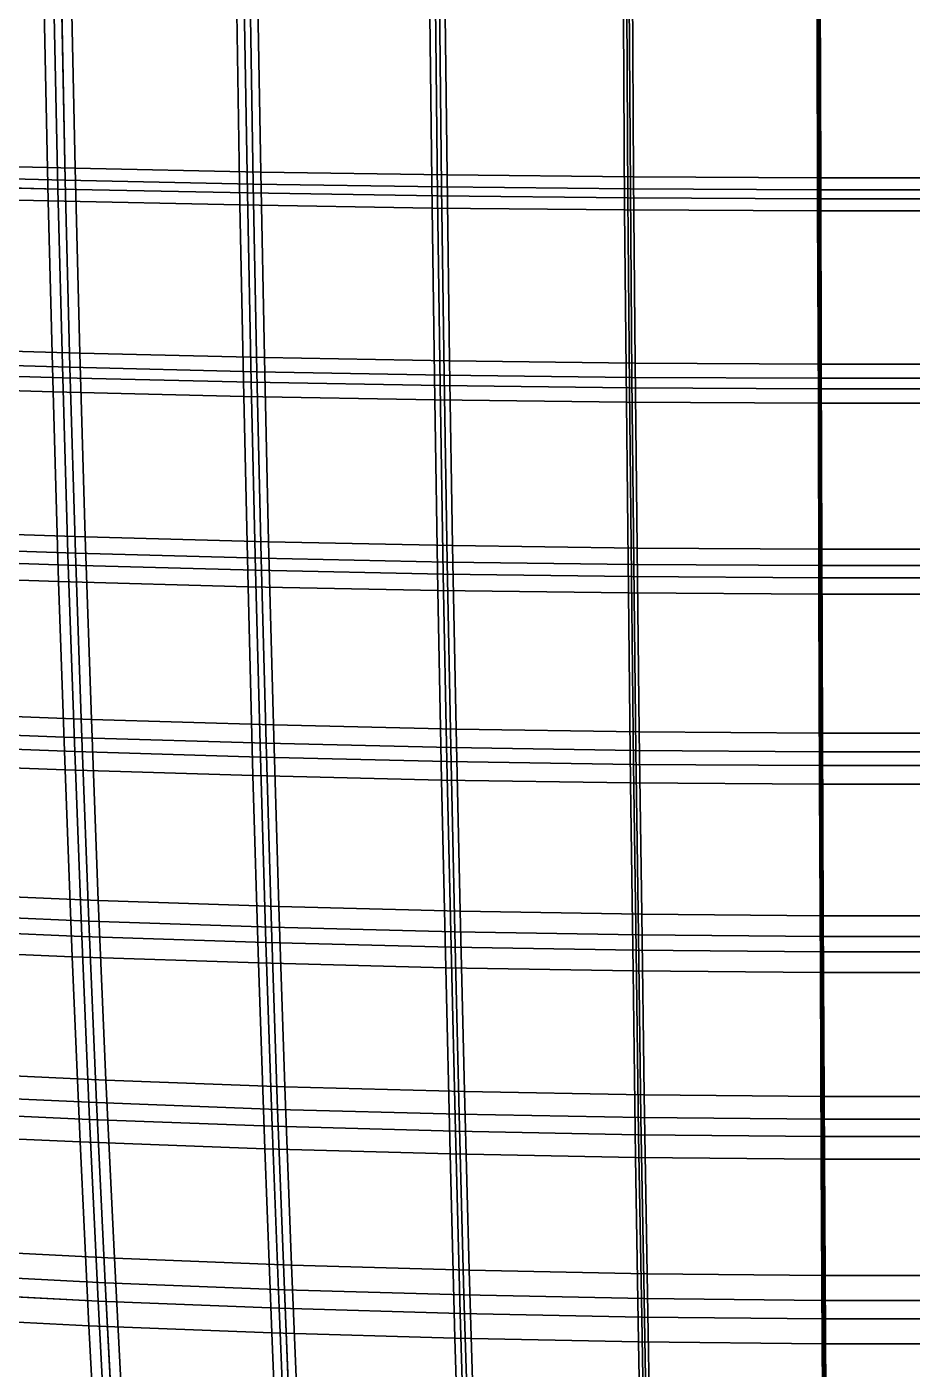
# Model space of a CAD drawing. Extents: x -19.1 to 22, y -19.1 to 19.9.
# Drawn here: x -4.93 to -0.01, y -12.39 to -4.93 of the extents above; entities that cross this region are included whole.
import ezdxf

# ---------------------------------------------------------------- set-up
doc = ezdxf.new("R2010")
doc.units = 0
for name, color, linetype in [('LOWERTENDONS', 7, 'CONTINUOUS'), ('TESTBASES', 7, 'CONTINUOUS'), ('UPPERTENDONS', 7, 'CONTINUOUS')]:
    doc.layers.add(name, color=color, linetype=linetype)

msp = doc.modelspace()

# ---------------------------------------------------------------- linework, layer by layer
at = {"layer": 'LOWERTENDONS'}
for p, q in [((-4.714, -5.779, 34.053), (-4.736, -4.736, 34.211)), ((-3.688, -4.754, 34.337), (-3.67, -5.801, 34.178)), ((-2.624, -5.817, 34.271), (-2.636, -4.767, 34.432)), ((-1.582, -4.776, 34.496), (-1.576, -5.828, 34.333)), ((-0.528, -4.78, 34.526), (-0.525, -5.833, 34.365)), ((-4.688, -6.818, 33.864), (-4.714, -5.779, 34.053)), ((-3.67, -5.801, 34.178), (-3.65, -6.844, 33.987)), ((-2.61, -6.862, 34.078), (-2.624, -5.817, 34.271)), ((-1.576, -5.828, 34.333), (-1.567, -6.875, 34.14)), ((-0.525, -5.833, 34.365), (-0.522, -6.88, 34.17)), ((-4.657, -7.851, 33.644), (-4.688, -6.818, 33.864)), ((-3.65, -6.844, 33.987), (-3.627, -7.879, 33.763)), ((-2.593, -7.901, 33.854), (-2.61, -6.862, 34.078)), ((-1.567, -6.875, 34.14), (-1.556, -7.914, 33.914)), ((-0.522, -6.88, 34.17), (-0.519, -7.921, 33.943)), ((-4.622, -8.877, 33.392), (-4.657, -7.851, 33.644)), ((-3.627, -7.879, 33.763), (-3.599, -8.908, 33.51)), ((-2.573, -8.932, 33.599), (-2.593, -7.901, 33.854)), ((-1.556, -7.914, 33.914), (-1.545, -8.948, 33.657)), ((-0.519, -7.921, 33.943), (-0.515, -8.955, 33.686)), ((-4.584, -9.896, 33.11), (-4.622, -8.877, 33.392)), ((-3.599, -8.908, 33.51), (-3.569, -9.929, 33.224)), ((-2.55, -9.955, 33.311), (-2.573, -8.932, 33.599)), ((-1.545, -8.948, 33.657), (-1.531, -9.972, 33.368)), ((-0.515, -8.955, 33.686), (-0.511, -9.981, 33.397)), ((-4.541, -10.904, 32.797), (-4.584, -9.896, 33.11)), ((-3.569, -9.929, 33.224), (-3.535, -10.942, 32.909)), ((-2.526, -10.969, 32.993), (-2.55, -9.955, 33.311)), ((-1.531, -9.972, 33.368), (-1.517, -10.988, 33.048)), ((-0.511, -9.981, 33.397), (-0.506, -10.997, 33.077)), ((-4.493, -11.905, 32.454), (-4.541, -10.904, 32.797)), ((-3.535, -10.942, 32.909), (-3.497, -11.944, 32.564)), ((-2.5, -11.973, 32.644), (-2.526, -10.969, 32.993)), ((-1.517, -10.988, 33.048), (-1.5, -11.993, 32.697)), ((-0.506, -10.997, 33.077), (-0.5, -12.003, 32.724)), ((-4.441, -12.893, 32.082), (-4.493, -11.905, 32.454)), ((-3.497, -11.944, 32.564), (-3.457, -12.935, 32.186)), ((-2.47, -12.966, 32.264), (-2.5, -11.973, 32.644)), ((-1.5, -11.993, 32.697), (-1.483, -12.987, 32.316)), ((-0.5, -12.003, 32.724), (-0.494, -12.998, 32.342))]:
    msp.add_line(p, q, dxfattribs=at)
at = {"layer": 'TESTBASES'}
for points in [[(-5.713, -4.66, 33.662), (-5.688, -5.688, 33.508), (-4.66, -5.713, 33.662), (-4.682, -4.682, 33.818)], [(-4.682, -4.682, 33.818), (-4.66, -5.713, 33.662), (-3.628, -5.734, 33.786), (-3.646, -4.699, 33.943)], [(-5.829, -4.755, 34.346), (-5.804, -5.804, 34.189), (-4.755, -5.829, 34.346), (-4.777, -4.777, 34.505)], [(-5.829, -4.755, 34.346), (-5.804, -5.804, 34.189), (-4.755, -5.829, 34.346), (-4.777, -4.777, 34.505)], [(-5.779, -4.714, 34.053), (-5.754, -5.754, 33.897), (-4.714, -5.779, 34.053), (-4.736, -4.736, 34.211)], [(-5.779, -4.714, 34.053), (-5.754, -5.754, 33.897), (-4.714, -5.779, 34.053), (-4.736, -4.736, 34.211)], [(-4.736, -4.736, 34.211), (-4.714, -5.779, 34.053), (-3.67, -5.801, 34.178), (-3.688, -4.754, 34.337)], [(-4.736, -4.736, 34.211), (-4.714, -5.779, 34.053), (-3.67, -5.801, 34.178), (-3.688, -4.754, 34.337)], [(-3.688, -4.754, 34.337), (-3.67, -5.801, 34.178), (-2.624, -5.817, 34.271), (-2.636, -4.767, 34.432)], [(-3.688, -4.754, 34.337), (-3.67, -5.801, 34.178), (-2.624, -5.817, 34.271), (-2.636, -4.767, 34.432)], [(-3.646, -4.699, 33.943), (-3.628, -5.734, 33.786), (-2.594, -5.75, 33.878), (-2.606, -4.712, 34.037)], [(-2.636, -4.767, 34.432), (-2.624, -5.817, 34.271), (-1.576, -5.828, 34.333), (-1.582, -4.776, 34.496)], [(-2.636, -4.767, 34.432), (-2.624, -5.817, 34.271), (-1.576, -5.828, 34.333), (-1.582, -4.776, 34.496)], [(-2.606, -4.712, 34.037), (-2.594, -5.75, 33.878), (-1.558, -5.761, 33.939), (-1.564, -4.721, 34.1)], [(-1.564, -4.721, 34.1), (-1.558, -5.761, 33.939), (-0.519, -5.766, 33.971), (-0.522, -4.725, 34.13)], [(0.522, -4.725, 34.13), (-0.522, -4.725, 34.13), (-0.519, -5.766, 33.971), (0.519, -5.766, 33.971)], [(-5.895, -4.809, 34.737), (-5.87, -5.87, 34.578), (-4.809, -5.895, 34.737), (-4.831, -4.831, 34.898)], [(-4.831, -4.831, 34.898), (-4.809, -5.895, 34.737), (-3.744, -5.917, 34.864), (-3.762, -4.849, 35.026)], [(-4.777, -4.777, 34.505), (-4.755, -5.829, 34.346), (-3.702, -5.85, 34.472), (-3.72, -4.794, 34.632)], [(-4.777, -4.777, 34.505), (-4.755, -5.829, 34.346), (-3.702, -5.85, 34.472), (-3.72, -4.794, 34.632)], [(-3.72, -4.794, 34.632), (-3.702, -5.85, 34.472), (-2.647, -5.867, 34.566), (-2.659, -4.808, 34.728)], [(-3.72, -4.794, 34.632), (-3.702, -5.85, 34.472), (-2.647, -5.867, 34.566), (-2.659, -4.808, 34.728)], [(-2.659, -4.808, 34.728), (-2.647, -5.867, 34.566), (-1.59, -5.878, 34.628), (-1.596, -4.817, 34.793)], [(-2.659, -4.808, 34.728), (-2.647, -5.867, 34.566), (-1.59, -5.878, 34.628), (-1.596, -4.817, 34.793)], [(-1.596, -4.817, 34.793), (-1.59, -5.878, 34.628), (-0.53, -5.883, 34.661), (-0.533, -4.821, 34.823)], [(-1.596, -4.817, 34.793), (-1.59, -5.878, 34.628), (-0.53, -5.883, 34.661), (-0.533, -4.821, 34.823)], [(-1.582, -4.776, 34.496), (-1.576, -5.828, 34.333), (-0.525, -5.833, 34.365), (-0.528, -4.78, 34.526)], [(-1.582, -4.776, 34.496), (-1.576, -5.828, 34.333), (-0.525, -5.833, 34.365), (-0.528, -4.78, 34.526)], [(0.533, -4.821, 34.823), (-0.533, -4.821, 34.823), (-0.53, -5.883, 34.661), (0.53, -5.883, 34.661)], [(0.533, -4.821, 34.823), (-0.533, -4.821, 34.823), (-0.53, -5.883, 34.661), (0.53, -5.883, 34.661)], [(0.528, -4.78, 34.526), (-0.528, -4.78, 34.526), (-0.525, -5.833, 34.365), (0.525, -5.833, 34.365)], [(0.528, -4.78, 34.526), (-0.528, -4.78, 34.526), (-0.525, -5.833, 34.365), (0.525, -5.833, 34.365)], [(-3.762, -4.849, 35.026), (-3.744, -5.917, 34.864), (-2.677, -5.934, 34.959), (-2.689, -4.862, 35.123)], [(-2.689, -4.862, 35.123), (-2.677, -5.934, 34.959), (-1.608, -5.945, 35.022), (-1.614, -4.872, 35.188)], [(-1.614, -4.872, 35.188), (-1.608, -5.945, 35.022), (-0.536, -5.95, 35.055), (-0.539, -4.876, 35.219)], [(0.539, -4.876, 35.219), (-0.539, -4.876, 35.219), (-0.536, -5.95, 35.055), (0.536, -5.95, 35.055)], [(-4.66, -5.713, 33.662), (-5.688, -5.688, 33.508), (-5.656, -6.71, 33.324), (-4.634, -6.74, 33.475)], [(-3.628, -5.734, 33.786), (-4.66, -5.713, 33.662), (-4.634, -6.74, 33.475), (-3.608, -6.765, 33.597)], [(-2.594, -5.75, 33.878), (-3.628, -5.734, 33.786), (-3.608, -6.765, 33.597), (-2.58, -6.783, 33.687)], [(-4.755, -5.829, 34.346), (-5.804, -5.804, 34.189), (-5.771, -6.846, 34.001), (-4.728, -6.877, 34.155)], [(-4.755, -5.829, 34.346), (-5.804, -5.804, 34.189), (-5.771, -6.846, 34.001), (-4.728, -6.877, 34.155)], [(-4.714, -5.779, 34.053), (-5.754, -5.754, 33.897), (-5.722, -6.788, 33.711), (-4.688, -6.818, 33.864)], [(-4.714, -5.779, 34.053), (-5.754, -5.754, 33.897), (-5.722, -6.788, 33.711), (-4.688, -6.818, 33.864)], [(-3.67, -5.801, 34.178), (-4.714, -5.779, 34.053), (-4.688, -6.818, 33.864), (-3.65, -6.844, 33.987)], [(-3.67, -5.801, 34.178), (-4.714, -5.779, 34.053), (-4.688, -6.818, 33.864), (-3.65, -6.844, 33.987)], [(-2.624, -5.817, 34.271), (-3.67, -5.801, 34.178), (-3.65, -6.844, 33.987), (-2.61, -6.862, 34.078)], [(-2.624, -5.817, 34.271), (-3.67, -5.801, 34.178), (-3.65, -6.844, 33.987), (-2.61, -6.862, 34.078)], [(-1.576, -5.828, 34.333), (-2.624, -5.817, 34.271), (-2.61, -6.862, 34.078), (-1.567, -6.875, 34.14)], [(-1.576, -5.828, 34.333), (-2.624, -5.817, 34.271), (-2.61, -6.862, 34.078), (-1.567, -6.875, 34.14)], [(-1.558, -5.761, 33.939), (-2.594, -5.75, 33.878), (-2.58, -6.783, 33.687), (-1.549, -6.796, 33.748)], [(-0.519, -5.766, 33.971), (-1.558, -5.761, 33.939), (-1.549, -6.796, 33.748), (-0.516, -6.801, 33.778)], [(0.519, -5.766, 33.971), (-0.519, -5.766, 33.971), (-0.516, -6.801, 33.778), (0.516, -6.801, 33.778)], [(-4.809, -5.895, 34.737), (-5.87, -5.87, 34.578), (-5.837, -6.924, 34.388), (-4.782, -6.955, 34.544)], [(-3.702, -5.85, 34.472), (-4.755, -5.829, 34.346), (-4.728, -6.877, 34.155), (-3.681, -6.902, 34.279)], [(-3.702, -5.85, 34.472), (-4.755, -5.829, 34.346), (-4.728, -6.877, 34.155), (-3.681, -6.902, 34.279)], [(-2.647, -5.867, 34.566), (-3.702, -5.85, 34.472), (-3.681, -6.902, 34.279), (-2.632, -6.921, 34.371)], [(-2.647, -5.867, 34.566), (-3.702, -5.85, 34.472), (-3.681, -6.902, 34.279), (-2.632, -6.921, 34.371)], [(-1.59, -5.878, 34.628), (-2.647, -5.867, 34.566), (-2.632, -6.921, 34.371), (-1.58, -6.934, 34.434)], [(-1.59, -5.878, 34.628), (-2.647, -5.867, 34.566), (-2.632, -6.921, 34.371), (-1.58, -6.934, 34.434)], [(-0.53, -5.883, 34.661), (-1.59, -5.878, 34.628), (-1.58, -6.934, 34.434), (-0.526, -6.939, 34.464)], [(-0.53, -5.883, 34.661), (-1.59, -5.878, 34.628), (-1.58, -6.934, 34.434), (-0.526, -6.939, 34.464)], [(-0.525, -5.833, 34.365), (-1.576, -5.828, 34.333), (-1.567, -6.875, 34.14), (-0.522, -6.88, 34.17)], [(-0.525, -5.833, 34.365), (-1.576, -5.828, 34.333), (-1.567, -6.875, 34.14), (-0.522, -6.88, 34.17)], [(0.53, -5.883, 34.661), (-0.53, -5.883, 34.661), (-0.526, -6.939, 34.464), (0.526, -6.939, 34.464)], [(0.53, -5.883, 34.661), (-0.53, -5.883, 34.661), (-0.526, -6.939, 34.464), (0.526, -6.939, 34.464)], [(0.525, -5.833, 34.365), (-0.525, -5.833, 34.365), (-0.522, -6.88, 34.17), (0.522, -6.88, 34.17)], [(0.525, -5.833, 34.365), (-0.525, -5.833, 34.365), (-0.522, -6.88, 34.17), (0.522, -6.88, 34.17)], [(-3.744, -5.917, 34.864), (-4.809, -5.895, 34.737), (-4.782, -6.955, 34.544), (-3.723, -6.981, 34.669)], [(-2.677, -5.934, 34.959), (-3.744, -5.917, 34.864), (-3.723, -6.981, 34.669), (-2.662, -7, 34.762)], [(-1.608, -5.945, 35.022), (-2.677, -5.934, 34.959), (-2.662, -7, 34.762), (-1.598, -7.013, 34.825)], [(-0.536, -5.95, 35.055), (-1.608, -5.945, 35.022), (-1.598, -7.013, 34.825), (-0.532, -7.018, 34.856)], [(0.536, -5.95, 35.055), (-0.536, -5.95, 35.055), (-0.532, -7.018, 34.856), (0.532, -7.018, 34.856)], [(-5.656, -6.71, 33.324), (-5.62, -7.727, 33.109), (-4.604, -7.761, 33.258), (-4.634, -6.74, 33.475)], [(-4.634, -6.74, 33.475), (-4.604, -7.761, 33.258), (-3.585, -7.789, 33.376), (-3.608, -6.765, 33.597)], [(-3.608, -6.765, 33.597), (-3.585, -7.789, 33.376), (-2.563, -7.81, 33.466), (-2.58, -6.783, 33.687)], [(-2.58, -6.783, 33.687), (-2.563, -7.81, 33.466), (-1.538, -7.823, 33.525), (-1.549, -6.796, 33.748)], [(-5.771, -6.846, 34.001), (-5.734, -7.884, 33.782), (-4.698, -7.919, 33.934), (-4.728, -6.877, 34.155)], [(-5.771, -6.846, 34.001), (-5.734, -7.884, 33.782), (-4.698, -7.919, 33.934), (-4.728, -6.877, 34.155)], [(-5.722, -6.788, 33.711), (-5.685, -7.817, 33.493), (-4.657, -7.851, 33.644), (-4.688, -6.818, 33.864)], [(-5.722, -6.788, 33.711), (-5.685, -7.817, 33.493), (-4.657, -7.851, 33.644), (-4.688, -6.818, 33.864)], [(-4.688, -6.818, 33.864), (-4.657, -7.851, 33.644), (-3.627, -7.879, 33.763), (-3.65, -6.844, 33.987)], [(-4.688, -6.818, 33.864), (-4.657, -7.851, 33.644), (-3.627, -7.879, 33.763), (-3.65, -6.844, 33.987)], [(-3.65, -6.844, 33.987), (-3.627, -7.879, 33.763), (-2.593, -7.901, 33.854), (-2.61, -6.862, 34.078)], [(-3.65, -6.844, 33.987), (-3.627, -7.879, 33.763), (-2.593, -7.901, 33.854), (-2.61, -6.862, 34.078)], [(-1.549, -6.796, 33.748), (-1.538, -7.823, 33.525), (-0.513, -7.83, 33.554), (-0.516, -6.801, 33.778)], [(0.516, -6.801, 33.778), (-0.516, -6.801, 33.778), (-0.513, -7.83, 33.554), (0.513, -7.83, 33.554)], [(-5.837, -6.924, 34.388), (-5.799, -7.974, 34.166), (-4.751, -8.009, 34.32), (-4.782, -6.955, 34.544)], [(-4.728, -6.877, 34.155), (-4.698, -7.919, 33.934), (-3.658, -7.947, 34.054), (-3.681, -6.902, 34.279)], [(-4.728, -6.877, 34.155), (-4.698, -7.919, 33.934), (-3.658, -7.947, 34.054), (-3.681, -6.902, 34.279)], [(-3.681, -6.902, 34.279), (-3.658, -7.947, 34.054), (-2.615, -7.969, 34.146), (-2.632, -6.921, 34.371)], [(-3.681, -6.902, 34.279), (-3.658, -7.947, 34.054), (-2.615, -7.969, 34.146), (-2.632, -6.921, 34.371)], [(-2.632, -6.921, 34.371), (-2.615, -7.969, 34.146), (-1.569, -7.982, 34.206), (-1.58, -6.934, 34.434)], [(-2.632, -6.921, 34.371), (-2.615, -7.969, 34.146), (-1.569, -7.982, 34.206), (-1.58, -6.934, 34.434)], [(-2.61, -6.862, 34.078), (-2.593, -7.901, 33.854), (-1.556, -7.914, 33.914), (-1.567, -6.875, 34.14)], [(-2.61, -6.862, 34.078), (-2.593, -7.901, 33.854), (-1.556, -7.914, 33.914), (-1.567, -6.875, 34.14)], [(-1.58, -6.934, 34.434), (-1.569, -7.982, 34.206), (-0.523, -7.989, 34.236), (-0.526, -6.939, 34.464)], [(-1.58, -6.934, 34.434), (-1.569, -7.982, 34.206), (-0.523, -7.989, 34.236), (-0.526, -6.939, 34.464)], [(-1.567, -6.875, 34.14), (-1.556, -7.914, 33.914), (-0.519, -7.921, 33.943), (-0.522, -6.88, 34.17)], [(-1.567, -6.875, 34.14), (-1.556, -7.914, 33.914), (-0.519, -7.921, 33.943), (-0.522, -6.88, 34.17)], [(0.522, -6.88, 34.17), (-0.522, -6.88, 34.17), (-0.519, -7.921, 33.943), (0.519, -7.921, 33.943)], [(0.522, -6.88, 34.17), (-0.522, -6.88, 34.17), (-0.519, -7.921, 33.943), (0.519, -7.921, 33.943)], [(-4.782, -6.955, 34.544), (-4.751, -8.009, 34.32), (-3.699, -8.038, 34.441), (-3.723, -6.981, 34.669)], [(-3.723, -6.981, 34.669), (-3.699, -8.038, 34.441), (-2.645, -8.059, 34.534), (-2.662, -7, 34.762)], [(-2.662, -7, 34.762), (-2.645, -8.059, 34.534), (-1.587, -8.073, 34.595), (-1.598, -7.013, 34.825)], [(0.526, -6.939, 34.464), (-0.526, -6.939, 34.464), (-0.523, -7.989, 34.236), (0.523, -7.989, 34.236)], [(0.526, -6.939, 34.464), (-0.526, -6.939, 34.464), (-0.523, -7.989, 34.236), (0.523, -7.989, 34.236)], [(-1.598, -7.013, 34.825), (-1.587, -8.073, 34.595), (-0.529, -8.08, 34.625), (-0.532, -7.018, 34.856)], [(0.532, -7.018, 34.856), (-0.532, -7.018, 34.856), (-0.529, -8.08, 34.625), (0.529, -8.08, 34.625)], [(-4.604, -7.761, 33.258), (-5.62, -7.727, 33.109), (-5.579, -8.737, 32.864), (-4.569, -8.775, 33.009)], [(-4.657, -7.851, 33.644), (-5.685, -7.817, 33.493), (-5.644, -8.838, 33.245), (-4.622, -8.877, 33.392)], [(-4.657, -7.851, 33.644), (-5.685, -7.817, 33.493), (-5.644, -8.838, 33.245), (-4.622, -8.877, 33.392)], [(-3.585, -7.789, 33.376), (-4.604, -7.761, 33.258), (-4.569, -8.775, 33.009), (-3.558, -8.806, 33.125)], [(-2.563, -7.81, 33.466), (-3.585, -7.789, 33.376), (-3.558, -8.806, 33.125), (-2.543, -8.83, 33.213)], [(-1.538, -7.823, 33.525), (-2.563, -7.81, 33.466), (-2.543, -8.83, 33.213), (-1.527, -8.845, 33.271)], [(-0.513, -7.83, 33.554), (-1.538, -7.823, 33.525), (-1.527, -8.845, 33.271), (-0.509, -8.852, 33.299)], [(0.513, -7.83, 33.554), (-0.513, -7.83, 33.554), (-0.509, -8.852, 33.299), (0.509, -8.852, 33.299)], [(-4.698, -7.919, 33.934), (-5.734, -7.884, 33.782), (-5.692, -8.914, 33.532), (-4.662, -8.953, 33.68)], [(-4.698, -7.919, 33.934), (-5.734, -7.884, 33.782), (-5.692, -8.914, 33.532), (-4.662, -8.953, 33.68)], [(-3.627, -7.879, 33.763), (-4.657, -7.851, 33.644), (-4.622, -8.877, 33.392), (-3.599, -8.908, 33.51)], [(-3.627, -7.879, 33.763), (-4.657, -7.851, 33.644), (-4.622, -8.877, 33.392), (-3.599, -8.908, 33.51)], [(-2.593, -7.901, 33.854), (-3.627, -7.879, 33.763), (-3.599, -8.908, 33.51), (-2.573, -8.932, 33.599)], [(-2.593, -7.901, 33.854), (-3.627, -7.879, 33.763), (-3.599, -8.908, 33.51), (-2.573, -8.932, 33.599)], [(-1.556, -7.914, 33.914), (-2.593, -7.901, 33.854), (-2.573, -8.932, 33.599), (-1.545, -8.948, 33.657)], [(-1.556, -7.914, 33.914), (-2.593, -7.901, 33.854), (-2.573, -8.932, 33.599), (-1.545, -8.948, 33.657)], [(-4.751, -8.009, 34.32), (-5.799, -7.974, 34.166), (-5.757, -9.016, 33.913), (-4.715, -9.055, 34.063)], [(-3.658, -7.947, 34.054), (-4.698, -7.919, 33.934), (-4.662, -8.953, 33.68), (-3.63, -8.985, 33.798)], [(-3.658, -7.947, 34.054), (-4.698, -7.919, 33.934), (-4.662, -8.953, 33.68), (-3.63, -8.985, 33.798)], [(-2.615, -7.969, 34.146), (-3.658, -7.947, 34.054), (-3.63, -8.985, 33.798), (-2.595, -9.009, 33.888)], [(-2.615, -7.969, 34.146), (-3.658, -7.947, 34.054), (-3.63, -8.985, 33.798), (-2.595, -9.009, 33.888)], [(-1.569, -7.982, 34.206), (-2.615, -7.969, 34.146), (-2.595, -9.009, 33.888), (-1.558, -9.025, 33.947)], [(-1.569, -7.982, 34.206), (-2.615, -7.969, 34.146), (-2.595, -9.009, 33.888), (-1.558, -9.025, 33.947)], [(-0.519, -7.921, 33.943), (-1.556, -7.914, 33.914), (-1.545, -8.948, 33.657), (-0.515, -8.955, 33.686)], [(-0.519, -7.921, 33.943), (-1.556, -7.914, 33.914), (-1.545, -8.948, 33.657), (-0.515, -8.955, 33.686)], [(0.519, -7.921, 33.943), (-0.519, -7.921, 33.943), (-0.515, -8.955, 33.686), (0.515, -8.955, 33.686)], [(0.519, -7.921, 33.943), (-0.519, -7.921, 33.943), (-0.515, -8.955, 33.686), (0.515, -8.955, 33.686)], [(-3.699, -8.038, 34.441), (-4.751, -8.009, 34.32), (-4.715, -9.055, 34.063), (-3.672, -9.087, 34.182)], [(-2.645, -8.059, 34.534), (-3.699, -8.038, 34.441), (-3.672, -9.087, 34.182), (-2.624, -9.112, 34.273)], [(-0.523, -7.989, 34.236), (-1.569, -7.982, 34.206), (-1.558, -9.025, 33.947), (-0.519, -9.032, 33.975)], [(-0.523, -7.989, 34.236), (-1.569, -7.982, 34.206), (-1.558, -9.025, 33.947), (-0.519, -9.032, 33.975)], [(0.523, -7.989, 34.236), (-0.523, -7.989, 34.236), (-0.519, -9.032, 33.975), (0.519, -9.032, 33.975)], [(0.523, -7.989, 34.236), (-0.523, -7.989, 34.236), (-0.519, -9.032, 33.975), (0.519, -9.032, 33.975)], [(-1.587, -8.073, 34.595), (-2.645, -8.059, 34.534), (-2.624, -9.112, 34.273), (-1.576, -9.127, 34.333)], [(-0.529, -8.08, 34.625), (-1.587, -8.073, 34.595), (-1.576, -9.127, 34.333), (-0.525, -9.135, 34.362)], [(0.529, -8.08, 34.625), (-0.529, -8.08, 34.625), (-0.525, -9.135, 34.362), (0.525, -9.135, 34.362)], [(-5.579, -8.737, 32.864), (-5.531, -9.739, 32.589), (-4.531, -9.782, 32.73), (-4.569, -8.775, 33.009)], [(-4.569, -8.775, 33.009), (-4.531, -9.782, 32.73), (-3.528, -9.815, 32.843), (-3.558, -8.806, 33.125)], [(-5.644, -8.838, 33.245), (-5.595, -9.852, 32.967), (-4.584, -9.896, 33.11), (-4.622, -8.877, 33.392)], [(-5.644, -8.838, 33.245), (-5.595, -9.852, 32.967), (-4.584, -9.896, 33.11), (-4.622, -8.877, 33.392)], [(-3.558, -8.806, 33.125), (-3.528, -9.815, 32.843), (-2.521, -9.841, 32.929), (-2.543, -8.83, 33.213)], [(-2.543, -8.83, 33.213), (-2.521, -9.841, 32.929), (-1.513, -9.858, 32.985), (-1.527, -8.845, 33.271)], [(-1.527, -8.845, 33.271), (-1.513, -9.858, 32.985), (-0.505, -9.866, 33.014), (-0.509, -8.852, 33.299)], [(0.509, -8.852, 33.299), (-0.509, -8.852, 33.299), (-0.505, -9.866, 33.014), (0.505, -9.866, 33.014)], [(-5.692, -8.914, 33.532), (-5.643, -9.937, 33.251), (-4.623, -9.981, 33.395), (-4.662, -8.953, 33.68)], [(-5.692, -8.914, 33.532), (-5.643, -9.937, 33.251), (-4.623, -9.981, 33.395), (-4.662, -8.953, 33.68)], [(-4.622, -8.877, 33.392), (-4.584, -9.896, 33.11), (-3.569, -9.929, 33.224), (-3.599, -8.908, 33.51)], [(-4.622, -8.877, 33.392), (-4.584, -9.896, 33.11), (-3.569, -9.929, 33.224), (-3.599, -8.908, 33.51)], [(-3.599, -8.908, 33.51), (-3.569, -9.929, 33.224), (-2.55, -9.955, 33.311), (-2.573, -8.932, 33.599)], [(-3.599, -8.908, 33.51), (-3.569, -9.929, 33.224), (-2.55, -9.955, 33.311), (-2.573, -8.932, 33.599)], [(-2.573, -8.932, 33.599), (-2.55, -9.955, 33.311), (-1.531, -9.972, 33.368), (-1.545, -8.948, 33.657)], [(-2.573, -8.932, 33.599), (-2.55, -9.955, 33.311), (-1.531, -9.972, 33.368), (-1.545, -8.948, 33.657)], [(-1.545, -8.948, 33.657), (-1.531, -9.972, 33.368), (-0.511, -9.981, 33.397), (-0.515, -8.955, 33.686)], [(-1.545, -8.948, 33.657), (-1.531, -9.972, 33.368), (-0.511, -9.981, 33.397), (-0.515, -8.955, 33.686)], [(-5.757, -9.016, 33.913), (-5.708, -10.05, 33.629), (-4.676, -10.094, 33.775), (-4.715, -9.055, 34.063)], [(-4.662, -8.953, 33.68), (-4.623, -9.981, 33.395), (-3.6, -10.014, 33.51), (-3.63, -8.985, 33.798)], [(-4.662, -8.953, 33.68), (-4.623, -9.981, 33.395), (-3.6, -10.014, 33.51), (-3.63, -8.985, 33.798)], [(-3.63, -8.985, 33.798), (-3.6, -10.014, 33.51), (-2.572, -10.041, 33.598), (-2.595, -9.009, 33.888)], [(-3.63, -8.985, 33.798), (-3.6, -10.014, 33.51), (-2.572, -10.041, 33.598), (-2.595, -9.009, 33.888)], [(-2.595, -9.009, 33.888), (-2.572, -10.041, 33.598), (-1.544, -10.058, 33.655), (-1.558, -9.025, 33.947)], [(-2.595, -9.009, 33.888), (-2.572, -10.041, 33.598), (-1.544, -10.058, 33.655), (-1.558, -9.025, 33.947)], [(0.515, -8.955, 33.686), (-0.515, -8.955, 33.686), (-0.511, -9.981, 33.397), (0.511, -9.981, 33.397)], [(0.515, -8.955, 33.686), (-0.515, -8.955, 33.686), (-0.511, -9.981, 33.397), (0.511, -9.981, 33.397)], [(-4.715, -9.055, 34.063), (-4.676, -10.094, 33.775), (-3.641, -10.128, 33.891), (-3.672, -9.087, 34.182)], [(-3.672, -9.087, 34.182), (-3.641, -10.128, 33.891), (-2.601, -10.155, 33.98), (-2.624, -9.112, 34.273)], [(-1.558, -9.025, 33.947), (-1.544, -10.058, 33.655), (-0.515, -10.066, 33.685), (-0.519, -9.032, 33.975)], [(-1.558, -9.025, 33.947), (-1.544, -10.058, 33.655), (-0.515, -10.066, 33.685), (-0.519, -9.032, 33.975)], [(0.519, -9.032, 33.975), (-0.519, -9.032, 33.975), (-0.515, -10.066, 33.685), (0.515, -10.066, 33.685)], [(0.519, -9.032, 33.975), (-0.519, -9.032, 33.975), (-0.515, -10.066, 33.685), (0.515, -10.066, 33.685)], [(-2.624, -9.112, 34.273), (-2.601, -10.155, 33.98), (-1.561, -10.173, 34.038), (-1.576, -9.127, 34.333)], [(-1.576, -9.127, 34.333), (-1.561, -10.173, 34.038), (-0.521, -10.181, 34.068), (-0.525, -9.135, 34.362)], [(0.525, -9.135, 34.362), (-0.525, -9.135, 34.362), (-0.521, -10.181, 34.068), (0.521, -10.181, 34.068)], [(-4.531, -9.782, 32.73), (-5.531, -9.739, 32.589), (-5.48, -10.734, 32.284), (-4.489, -10.779, 32.421)], [(-3.528, -9.815, 32.843), (-4.531, -9.782, 32.73), (-4.489, -10.779, 32.421), (-3.494, -10.816, 32.531)], [(-3.528, -9.815, 32.843), (-3.494, -10.816, 32.531), (-2.497, -10.843, 32.614), (-2.521, -9.841, 32.929)], [(-2.521, -9.841, 32.929), (-2.497, -10.843, 32.614), (-1.5, -10.862, 32.669), (-1.513, -9.858, 32.985)], [(-4.584, -9.896, 33.11), (-5.595, -9.852, 32.967), (-5.544, -10.859, 32.659), (-4.541, -10.904, 32.797)], [(-4.584, -9.896, 33.11), (-5.595, -9.852, 32.967), (-5.544, -10.859, 32.659), (-4.541, -10.904, 32.797)], [(-3.569, -9.929, 33.224), (-4.584, -9.896, 33.11), (-4.541, -10.904, 32.797), (-3.535, -10.942, 32.909)], [(-3.569, -9.929, 33.224), (-4.584, -9.896, 33.11), (-4.541, -10.904, 32.797), (-3.535, -10.942, 32.909)], [(-1.513, -9.858, 32.985), (-1.5, -10.862, 32.669), (-0.5, -10.871, 32.697), (-0.505, -9.866, 33.014)], [(0.505, -9.866, 33.014), (-0.505, -9.866, 33.014), (-0.5, -10.871, 32.697), (0.5, -10.871, 32.697)], [(-4.623, -9.981, 33.395), (-5.643, -9.937, 33.251), (-5.591, -10.952, 32.94), (-4.58, -10.998, 33.08)], [(-4.623, -9.981, 33.395), (-5.643, -9.937, 33.251), (-5.591, -10.952, 32.94), (-4.58, -10.998, 33.08)], [(-3.6, -10.014, 33.51), (-4.623, -9.981, 33.395), (-4.58, -10.998, 33.08), (-3.565, -11.036, 33.192)], [(-3.6, -10.014, 33.51), (-4.623, -9.981, 33.395), (-4.58, -10.998, 33.08), (-3.565, -11.036, 33.192)], [(-3.569, -9.929, 33.224), (-3.535, -10.942, 32.909), (-2.526, -10.969, 32.993), (-2.55, -9.955, 33.311)], [(-3.569, -9.929, 33.224), (-3.535, -10.942, 32.909), (-2.526, -10.969, 32.993), (-2.55, -9.955, 33.311)], [(-2.55, -9.955, 33.311), (-2.526, -10.969, 32.993), (-1.517, -10.988, 33.048), (-1.531, -9.972, 33.368)], [(-2.55, -9.955, 33.311), (-2.526, -10.969, 32.993), (-1.517, -10.988, 33.048), (-1.531, -9.972, 33.368)], [(-1.531, -9.972, 33.368), (-1.517, -10.988, 33.048), (-0.506, -10.997, 33.077), (-0.511, -9.981, 33.397)], [(-1.531, -9.972, 33.368), (-1.517, -10.988, 33.048), (-0.506, -10.997, 33.077), (-0.511, -9.981, 33.397)], [(0.511, -9.981, 33.397), (-0.511, -9.981, 33.397), (-0.506, -10.997, 33.077), (0.506, -10.997, 33.077)], [(0.511, -9.981, 33.397), (-0.511, -9.981, 33.397), (-0.506, -10.997, 33.077), (0.506, -10.997, 33.077)], [(-4.676, -10.094, 33.775), (-5.708, -10.05, 33.629), (-5.655, -11.077, 33.315), (-4.632, -11.123, 33.456)], [(-3.6, -10.014, 33.51), (-3.565, -11.036, 33.192), (-2.548, -11.063, 33.277), (-2.572, -10.041, 33.598)], [(-3.6, -10.014, 33.51), (-3.565, -11.036, 33.192), (-2.548, -11.063, 33.277), (-2.572, -10.041, 33.598)], [(-2.572, -10.041, 33.598), (-2.548, -11.063, 33.277), (-1.53, -11.083, 33.333), (-1.544, -10.058, 33.655)], [(-2.572, -10.041, 33.598), (-2.548, -11.063, 33.277), (-1.53, -11.083, 33.333), (-1.544, -10.058, 33.655)], [(-1.544, -10.058, 33.655), (-1.53, -11.083, 33.333), (-0.51, -11.092, 33.361), (-0.515, -10.066, 33.685)], [(-1.544, -10.058, 33.655), (-1.53, -11.083, 33.333), (-0.51, -11.092, 33.361), (-0.515, -10.066, 33.685)], [(0.515, -10.066, 33.685), (-0.515, -10.066, 33.685), (-0.51, -11.092, 33.361), (0.51, -11.092, 33.361)], [(0.515, -10.066, 33.685), (-0.515, -10.066, 33.685), (-0.51, -11.092, 33.361), (0.51, -11.092, 33.361)], [(-3.641, -10.128, 33.891), (-4.676, -10.094, 33.775), (-4.632, -11.123, 33.456), (-3.606, -11.161, 33.569)], [(-3.641, -10.128, 33.891), (-3.606, -11.161, 33.569), (-2.577, -11.189, 33.655), (-2.601, -10.155, 33.98)], [(-2.601, -10.155, 33.98), (-2.577, -11.189, 33.655), (-1.548, -11.209, 33.712), (-1.561, -10.173, 34.038)], [(-1.561, -10.173, 34.038), (-1.548, -11.209, 33.712), (-0.516, -11.218, 33.741), (-0.521, -10.181, 34.068)], [(0.521, -10.181, 34.068), (-0.521, -10.181, 34.068), (-0.516, -11.218, 33.741), (0.516, -11.218, 33.741)], [(-5.48, -10.734, 32.284), (-5.423, -11.718, 31.949), (-4.441, -11.768, 32.082), (-4.489, -10.779, 32.421)], [(-4.489, -10.779, 32.421), (-4.441, -11.768, 32.082), (-3.457, -11.807, 32.19), (-3.494, -10.816, 32.531)], [(-5.544, -10.859, 32.659), (-5.486, -11.854, 32.32), (-4.493, -11.905, 32.454), (-4.541, -10.904, 32.797)], [(-5.544, -10.859, 32.659), (-5.486, -11.854, 32.32), (-4.493, -11.905, 32.454), (-4.541, -10.904, 32.797)], [(-3.494, -10.816, 32.531), (-3.457, -11.807, 32.19), (-2.471, -11.836, 32.269), (-2.497, -10.843, 32.614)], [(-2.497, -10.843, 32.614), (-2.471, -11.836, 32.269), (-1.483, -11.855, 32.322), (-1.5, -10.862, 32.669)], [(-1.5, -10.862, 32.669), (-1.483, -11.855, 32.322), (-0.494, -11.865, 32.349), (-0.5, -10.871, 32.697)], [(0.5, -10.871, 32.697), (-0.5, -10.871, 32.697), (-0.494, -11.865, 32.349), (0.494, -11.865, 32.349)], [(-5.591, -10.952, 32.94), (-5.533, -11.956, 32.598), (-4.531, -12.007, 32.734), (-4.58, -10.998, 33.08)], [(-5.591, -10.952, 32.94), (-5.533, -11.956, 32.598), (-4.531, -12.007, 32.734), (-4.58, -10.998, 33.08)], [(-4.541, -10.904, 32.797), (-4.493, -11.905, 32.454), (-3.497, -11.944, 32.564), (-3.535, -10.942, 32.909)], [(-4.541, -10.904, 32.797), (-4.493, -11.905, 32.454), (-3.497, -11.944, 32.564), (-3.535, -10.942, 32.909)], [(-3.535, -10.942, 32.909), (-3.497, -11.944, 32.564), (-2.5, -11.973, 32.644), (-2.526, -10.969, 32.993)], [(-3.535, -10.942, 32.909), (-3.497, -11.944, 32.564), (-2.5, -11.973, 32.644), (-2.526, -10.969, 32.993)], [(-4.58, -10.998, 33.08), (-4.531, -12.007, 32.734), (-3.527, -12.047, 32.844), (-3.565, -11.036, 33.192)], [(-4.58, -10.998, 33.08), (-4.531, -12.007, 32.734), (-3.527, -12.047, 32.844), (-3.565, -11.036, 33.192)], [(-3.565, -11.036, 33.192), (-3.527, -12.047, 32.844), (-2.521, -12.076, 32.924), (-2.548, -11.063, 33.277)], [(-3.565, -11.036, 33.192), (-3.527, -12.047, 32.844), (-2.521, -12.076, 32.924), (-2.548, -11.063, 33.277)], [(-2.526, -10.969, 32.993), (-2.5, -11.973, 32.644), (-1.5, -11.993, 32.697), (-1.517, -10.988, 33.048)], [(-2.526, -10.969, 32.993), (-2.5, -11.973, 32.644), (-1.5, -11.993, 32.697), (-1.517, -10.988, 33.048)], [(-1.517, -10.988, 33.048), (-1.5, -11.993, 32.697), (-0.5, -12.003, 32.724), (-0.506, -10.997, 33.077)], [(-1.517, -10.988, 33.048), (-1.5, -11.993, 32.697), (-0.5, -12.003, 32.724), (-0.506, -10.997, 33.077)], [(0.506, -10.997, 33.077), (-0.506, -10.997, 33.077), (-0.5, -12.003, 32.724), (0.5, -12.003, 32.724)], [(0.506, -10.997, 33.077), (-0.506, -10.997, 33.077), (-0.5, -12.003, 32.724), (0.5, -12.003, 32.724)], [(-5.655, -11.077, 33.315), (-5.596, -12.092, 32.969), (-4.583, -12.144, 33.106), (-4.632, -11.123, 33.456)], [(-2.548, -11.063, 33.277), (-2.521, -12.076, 32.924), (-1.513, -12.096, 32.979), (-1.53, -11.083, 33.333)], [(-2.548, -11.063, 33.277), (-2.521, -12.076, 32.924), (-1.513, -12.096, 32.979), (-1.53, -11.083, 33.333)], [(-1.53, -11.083, 33.333), (-1.513, -12.096, 32.979), (-0.504, -12.106, 33.006), (-0.51, -11.092, 33.361)], [(-1.53, -11.083, 33.333), (-1.513, -12.096, 32.979), (-0.504, -12.106, 33.006), (-0.51, -11.092, 33.361)], [(0.51, -11.092, 33.361), (-0.51, -11.092, 33.361), (-0.504, -12.106, 33.006), (0.504, -12.106, 33.006)], [(0.51, -11.092, 33.361), (-0.51, -11.092, 33.361), (-0.504, -12.106, 33.006), (0.504, -12.106, 33.006)], [(-4.632, -11.123, 33.456), (-4.583, -12.144, 33.106), (-3.567, -12.184, 33.218), (-3.606, -11.161, 33.569)], [(-3.606, -11.161, 33.569), (-3.567, -12.184, 33.218), (-2.55, -12.214, 33.299), (-2.577, -11.189, 33.655)], [(-2.577, -11.189, 33.655), (-2.55, -12.214, 33.299), (-1.53, -12.233, 33.354), (-1.548, -11.209, 33.712)], [(-1.548, -11.209, 33.712), (-1.53, -12.233, 33.354), (-0.51, -12.244, 33.382), (-0.516, -11.218, 33.741)], [(0.516, -11.218, 33.741), (-0.516, -11.218, 33.741), (-0.51, -12.244, 33.382), (0.51, -12.244, 33.382)], [(-5.423, -11.718, 31.949), (-5.361, -12.693, 31.585), (-4.39, -12.745, 31.714), (-4.441, -11.768, 32.082)], [(-4.441, -11.768, 32.082), (-4.39, -12.745, 31.714), (-3.417, -12.787, 31.817), (-3.457, -11.807, 32.19)], [(-5.486, -11.854, 32.32), (-5.423, -12.84, 31.952), (-4.441, -12.893, 32.082), (-4.493, -11.905, 32.454)], [(-5.486, -11.854, 32.32), (-5.423, -12.84, 31.952), (-4.441, -12.893, 32.082), (-4.493, -11.905, 32.454)], [(-3.457, -11.807, 32.19), (-3.417, -12.787, 31.817), (-2.442, -12.817, 31.894), (-2.471, -11.836, 32.269)], [(-2.471, -11.836, 32.269), (-2.442, -12.817, 31.894), (-1.466, -12.838, 31.945), (-1.483, -11.855, 32.322)], [(-1.483, -11.855, 32.322), (-1.466, -12.838, 31.945), (-0.488, -12.849, 31.971), (-0.494, -11.865, 32.349)], [(-4.493, -11.905, 32.454), (-4.441, -12.893, 32.082), (-3.457, -12.935, 32.186), (-3.497, -11.944, 32.564)], [(-4.493, -11.905, 32.454), (-4.441, -12.893, 32.082), (-3.457, -12.935, 32.186), (-3.497, -11.944, 32.564)], [(-0.494, -11.865, 32.349), (-0.488, -12.849, 31.971), (0.488, -12.849, 31.971), (0.494, -11.865, 32.349)], [(-5.533, -11.956, 32.598), (-5.47, -12.951, 32.227), (-4.479, -13.004, 32.358), (-4.531, -12.007, 32.734)], [(-5.533, -11.956, 32.598), (-5.47, -12.951, 32.227), (-4.479, -13.004, 32.358), (-4.531, -12.007, 32.734)], [(-4.531, -12.007, 32.734), (-4.479, -13.004, 32.358), (-3.486, -13.047, 32.463), (-3.527, -12.047, 32.844)], [(-4.531, -12.007, 32.734), (-4.479, -13.004, 32.358), (-3.486, -13.047, 32.463), (-3.527, -12.047, 32.844)], [(-3.497, -11.944, 32.564), (-3.457, -12.935, 32.186), (-2.47, -12.966, 32.264), (-2.5, -11.973, 32.644)], [(-3.497, -11.944, 32.564), (-3.457, -12.935, 32.186), (-2.47, -12.966, 32.264), (-2.5, -11.973, 32.644)], [(-2.5, -11.973, 32.644), (-2.47, -12.966, 32.264), (-1.483, -12.987, 32.316), (-1.5, -11.993, 32.697)], [(-2.5, -11.973, 32.644), (-2.47, -12.966, 32.264), (-1.483, -12.987, 32.316), (-1.5, -11.993, 32.697)], [(-1.5, -11.993, 32.697), (-1.483, -12.987, 32.316), (-0.494, -12.998, 32.342), (-0.5, -12.003, 32.724)], [(-1.5, -11.993, 32.697), (-1.483, -12.987, 32.316), (-0.494, -12.998, 32.342), (-0.5, -12.003, 32.724)], [(-0.5, -12.003, 32.724), (-0.494, -12.998, 32.342), (0.494, -12.998, 32.342), (0.5, -12.003, 32.724)], [(-0.5, -12.003, 32.724), (-0.494, -12.998, 32.342), (0.494, -12.998, 32.342), (0.5, -12.003, 32.724)], [(-3.527, -12.047, 32.844), (-3.486, -13.047, 32.463), (-2.492, -13.077, 32.542), (-2.521, -12.076, 32.924)], [(-3.527, -12.047, 32.844), (-3.486, -13.047, 32.463), (-2.492, -13.077, 32.542), (-2.521, -12.076, 32.924)], [(-2.521, -12.076, 32.924), (-2.492, -13.077, 32.542), (-1.496, -13.099, 32.594), (-1.513, -12.096, 32.979)], [(-2.521, -12.076, 32.924), (-2.492, -13.077, 32.542), (-1.496, -13.099, 32.594), (-1.513, -12.096, 32.979)], [(-5.596, -12.092, 32.969), (-5.532, -13.098, 32.593), (-4.53, -13.152, 32.726), (-4.583, -12.144, 33.106)], [(-4.583, -12.144, 33.106), (-4.53, -13.152, 32.726), (-3.526, -13.195, 32.833), (-3.567, -12.184, 33.218)], [(-1.513, -12.096, 32.979), (-1.496, -13.099, 32.594), (-0.498, -13.11, 32.62), (-0.504, -12.106, 33.006)], [(-1.513, -12.096, 32.979), (-1.496, -13.099, 32.594), (-0.498, -13.11, 32.62), (-0.504, -12.106, 33.006)], [(-0.504, -12.106, 33.006), (-0.498, -13.11, 32.62), (0.498, -13.11, 32.62), (0.504, -12.106, 33.006)], [(-0.504, -12.106, 33.006), (-0.498, -13.11, 32.62), (0.498, -13.11, 32.62), (0.504, -12.106, 33.006)], [(-3.567, -12.184, 33.218), (-3.526, -13.195, 32.833), (-2.52, -13.226, 32.912), (-2.55, -12.214, 33.299)], [(-2.55, -12.214, 33.299), (-2.52, -13.226, 32.912), (-1.513, -13.248, 32.965), (-1.53, -12.233, 33.354)], [(-1.53, -12.233, 33.354), (-1.513, -13.248, 32.965), (-0.504, -13.259, 32.992), (-0.51, -12.244, 33.382)], [(-0.51, -12.244, 33.382), (-0.504, -13.259, 32.992), (0.504, -13.259, 32.992), (0.51, -12.244, 33.382)]]:
    msp.add_3dface(points, dxfattribs=at)
at = {"layer": 'UPPERTENDONS'}
for p, q in [((-4.755, -5.829, 34.346), (-5.804, -5.804, 34.189)), ((-3.702, -5.85, 34.472), (-4.755, -5.829, 34.346)), ((-2.647, -5.867, 34.566), (-3.702, -5.85, 34.472)), ((-1.59, -5.878, 34.628), (-2.647, -5.867, 34.566)), ((-0.53, -5.883, 34.661), (-1.59, -5.878, 34.628)), ((0.53, -5.883, 34.661), (-0.53, -5.883, 34.661)), ((-5.771, -6.846, 34.001), (-4.728, -6.877, 34.155)), ((-4.728, -6.877, 34.155), (-3.681, -6.902, 34.279)), ((-3.681, -6.902, 34.279), (-2.632, -6.921, 34.371)), ((-2.632, -6.921, 34.371), (-1.58, -6.934, 34.434)), ((-1.58, -6.934, 34.434), (-0.526, -6.939, 34.464)), ((-0.526, -6.939, 34.464), (0.526, -6.939, 34.464)), ((-4.698, -7.919, 33.934), (-5.734, -7.884, 33.782)), ((-3.658, -7.947, 34.054), (-4.698, -7.919, 33.934)), ((-2.615, -7.969, 34.146), (-3.658, -7.947, 34.054)), ((-1.569, -7.982, 34.206), (-2.615, -7.969, 34.146)), ((-0.523, -7.989, 34.236), (-1.569, -7.982, 34.206)), ((0.523, -7.989, 34.236), (-0.523, -7.989, 34.236)), ((-5.692, -8.914, 33.532), (-4.662, -8.953, 33.68)), ((-4.662, -8.953, 33.68), (-3.63, -8.985, 33.798)), ((-3.63, -8.985, 33.798), (-2.595, -9.009, 33.888)), ((-2.595, -9.009, 33.888), (-1.558, -9.025, 33.947)), ((-1.558, -9.025, 33.947), (-0.519, -9.032, 33.975)), ((-0.519, -9.032, 33.975), (0.519, -9.032, 33.975)), ((-4.623, -9.981, 33.395), (-5.643, -9.937, 33.251)), ((-3.6, -10.014, 33.51), (-4.623, -9.981, 33.395)), ((-2.572, -10.041, 33.598), (-3.6, -10.014, 33.51)), ((-1.544, -10.058, 33.655), (-2.572, -10.041, 33.598)), ((-0.515, -10.066, 33.685), (-1.544, -10.058, 33.655)), ((0.515, -10.066, 33.685), (-0.515, -10.066, 33.685)), ((-5.591, -10.952, 32.94), (-4.58, -10.998, 33.08)), ((-4.58, -10.998, 33.08), (-3.565, -11.036, 33.192)), ((-3.565, -11.036, 33.192), (-2.548, -11.063, 33.277)), ((-2.548, -11.063, 33.277), (-1.53, -11.083, 33.333)), ((-1.53, -11.083, 33.333), (-0.51, -11.092, 33.361)), ((-0.51, -11.092, 33.361), (0.51, -11.092, 33.361)), ((-4.531, -12.007, 32.734), (-5.533, -11.956, 32.598)), ((-3.527, -12.047, 32.844), (-4.531, -12.007, 32.734)), ((-2.521, -12.076, 32.924), (-3.527, -12.047, 32.844)), ((-1.513, -12.096, 32.979), (-2.521, -12.076, 32.924)), ((-0.504, -12.106, 33.006), (-1.513, -12.096, 32.979)), ((0.504, -12.106, 33.006), (-0.504, -12.106, 33.006))]:
    msp.add_line(p, q, dxfattribs=at)

doc.saveas('drawing.dxf')
